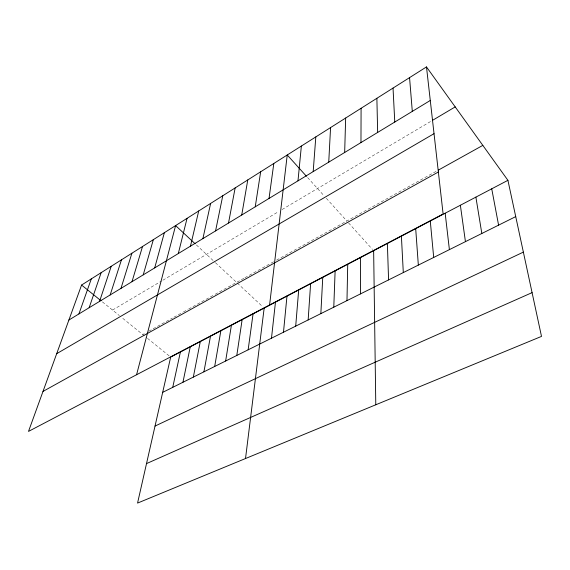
<?xml version="1.0" encoding="UTF-8"?>
<svg xmlns="http://www.w3.org/2000/svg" width="570" height="570" viewBox="0 0 570 570"><rect width="100%" height="100%" fill="white"/><g stroke="black" fill="none" stroke-linecap="round" stroke-linejoin="round"><path stroke-width="0.43" stroke-dasharray="2.85 2.14" d="M112.532 310.066L161.374 281.11M162.863 280.226L278.338 211.762M282.1 209.532L431.839 120.754M142.785 334.533L144.281 333.707M148.763 331.206L172.439 318.039M173.9 317.226L182.664 312.353M183.412 311.94L187.865 309.453M188.613 309.04L214.427 294.683M215.161 294.277L244.131 278.16M244.886 277.74L273.529 261.801M276.536 260.134L436.827 170.964M102.393 301.872L119.372 315.602M122.792 318.366L146.832 337.81M147.509 338.359L169.376 356.043M196.386 244.95L214.79 262.093M215.424 262.685L262.877 306.895M307.636 177.576L323.981 195.688M326.325 198.289L346.845 221.018M348.555 222.913L372.474 249.418"/><path stroke-width="0.85" d="M360.967 142.578L361.088 108.272M360.425 293.921L360.561 257.569M346.98 300.618L347.729 264.295M344.665 152.482L345.662 118.033M333.785 307.18L335.124 270.9M328.74 162.151L330.572 127.58M320.846 313.621L322.755 277.383M308.156 319.941L310.614 283.746M313.187 171.606L315.809 136.914M295.702 326.14L298.687 290.002M297.989 180.84L301.366 146.041M283.482 332.224L286.974 296.136M271.484 338.195L275.467 302.171M269.596 304.986L287.237 154.983L306.446 176.265M245.52 458.529L264.166 308.099M248.142 349.816L253.059 313.92M269.04 198.424L273.814 163.469M236.792 355.466L242.143 319.642M255.239 206.81L260.661 171.791M225.635 361.024L231.406 325.263M241.737 215.011L247.772 179.942M214.683 366.474L220.861 330.792M203.917 371.832L210.487 336.236M228.52 223.041L235.139 187.929M193.337 377.098L200.291 341.58M215.574 230.907L222.763 195.759M182.941 382.271L190.259 346.838M172.724 387.358L180.391 352.011M202.899 238.609L210.622 203.433M190.48 246.155L198.723 210.957M178.31 253.55L187.053 218.339M136.572 374.739L175.603 225.585L195.104 243.753M154.698 267.893L164.367 232.688M143.234 274.854L153.344 239.657M131.998 281.687L142.521 246.504M120.975 288.384L131.898 253.222M110.167 294.954L121.467 259.813M99.558 301.395L111.228 266.29M89.141 307.722L101.168 272.652M78.924 313.928L91.293 278.901M81.581 285.043L28.5 431.412L443.118 213.992L426.488 66.918L81.581 285.043L101.018 300.761M68.892 320.027L430.279 100.463M432.58 120.313L455.202 106.903M56.687 353.685L434.034 133.665M438.323 170.131L482.826 145.379M42.999 391.419L438.373 172.005M507.92 180.327L170.679 357.098L137.555 503.082L541.5 336.4L507.92 180.327L426.488 66.918M162.678 392.359L515.729 216.614M155.033 426.068L523.367 252.118M146.511 463.602L532.081 292.631M491.732 188.812L498.586 225.143M475.886 197.12L481.828 233.486M460.368 205.25L465.434 241.644M445.17 213.216L449.395 249.632M430.279 221.025L433.699 257.448M409.559 77.62L412.302 111.385M415.694 228.67L418.337 265.093M401.394 236.165L403.303 272.581M393.029 88.079L394.775 122.037M387.379 243.511L388.576 279.913M376.877 98.289L377.661 132.432M373.642 250.715L375.787 404.778"/></g></svg>
